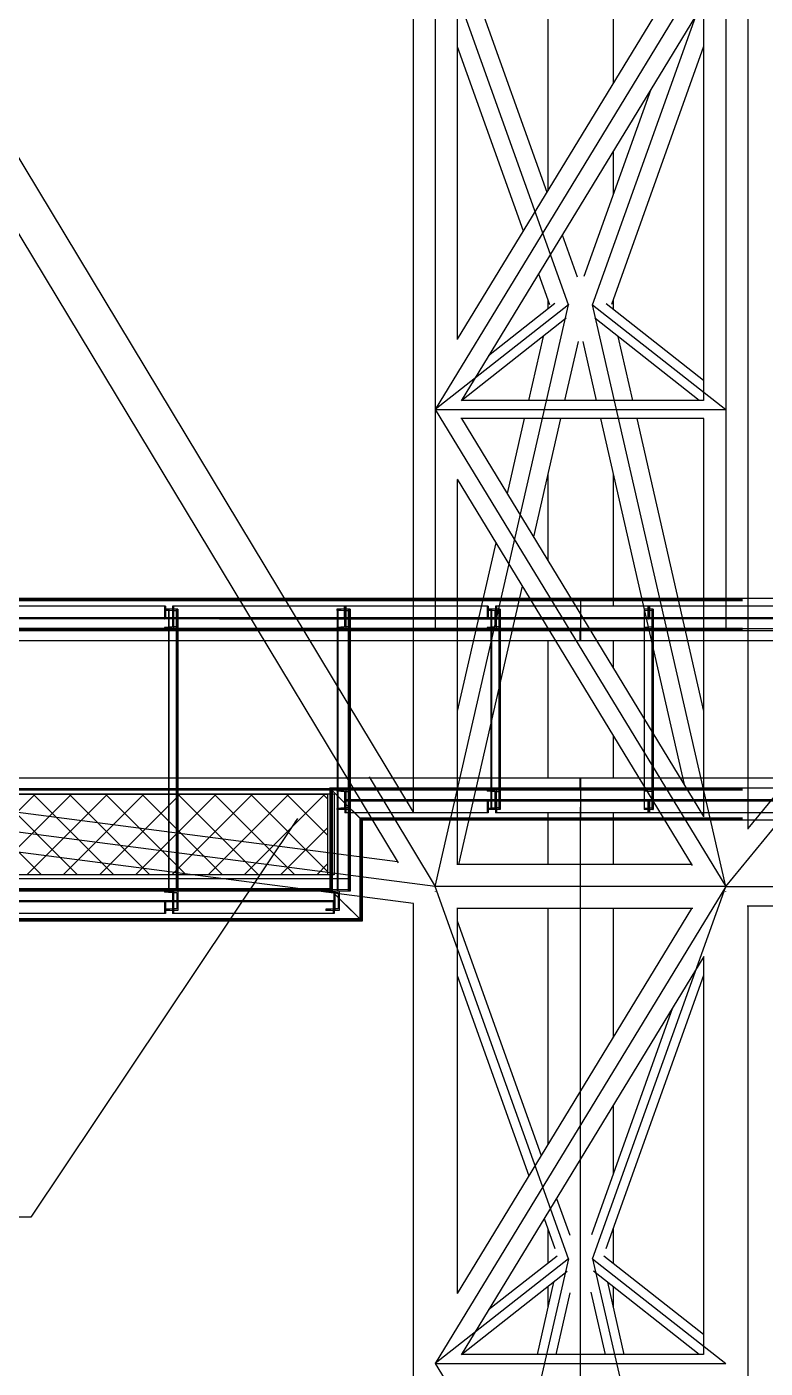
# Model space of a CAD drawing. Header units: millimetres. Extents: x 150209.93 to 150215.05, y 136675.65 to 136679.93.
# Drawn here: x 150211.5667 to 150211.6582, y 136676.3951 to 136676.5613 of the extents above; entities that cross this region are included whole.
import ezdxf

# ---------------------------------------------------------------- set-up
doc = ezdxf.new("R2010")
doc.units = ezdxf.units.MM
doc.header["$LTSCALE"] = 0.25
for name, pattern in [('CENTER', [50.8, 31.75, -6.35, 6.35, -6.35]), ('XKITLINE00', [0]), ('XKITLINE02', [4, 2, -2]), ('XKITLINE03', [6, 3, -1, 1, -1])]:
    doc.linetypes.add(name, pattern=pattern)
doc.styles.add('ROMANS', font='romans.shx')
doc.dimstyles.new('MD300', dxfattribs={"dimtxt": 2.5, "dimasz": 2.5, "dimexe": 1, "dimexo": 1, "dimgap": 0.5, "dimtad": 1, "dimdec": 1, "dimlfac": 50, "dimrnd": 0.5, "dimdsep": 46, "dimtxsty": 'ROMANS', "dimcen": 1, "dimclrd": 146, "dimclre": 146, "dimclrt": 30, "dimadec": 1, "dimazin": 2, "dimtfac": 1, "dimtdec": 1, "dimtmove": 0, "dimatfit": 1, "dimfxl": 1, "dimtolj": 1, "dimtzin": 0, "dimlwd": -1, "dimlwe": -1, "dimarcsym": 0})

# ---------------------------------------------------------------- blocks, each defined once
blk = doc.blocks.new('çatıı')
h = blk.add_hatch()
h.set_pattern_fill('ANSI37', color=1, scale=5, style=0)
h.set_pattern_definition([(225, (84235.982, 30534.404), (11.22532, -11.22532), []), (315, (84235.982, 30534.404), (11.22532, 11.22532), [])])
h.paths.add_polyline_path([(13378.28, 4127.77), (13378.28, 4177.77), (12482.48, 4177.77), (12482.48, 4127.77)])
at = {"color": 8, "linetype": 'CENTER'}
for p, q in [((12370, 5900.27), (13445, 4120.57)), ((13625, 4120.57), (15085, 5900.27)), ((13535, 3669.69), (13535, 4838.52)), ((13445, 4780.43), (13445, 3598.62)), ((13625, 4780.43), (13625, 3598.62)), ((13527.5, 4480.9), (13445, 4711.47)), ((13625, 4711.47), (13445, 4416.02)), ((13542.5, 4480.9), (13625, 4711.47)), ((13445, 4120.57), (13527.5, 4480.9)), ((13527.5, 4480.9), (13445, 4416.02)), ((13625, 4120.57), (13542.5, 4480.9)), ((13542.5, 4480.9), (13625, 4416.02)), ((13445, 4416.02), (13625, 4120.57)), ((13445, 4416.02), (13625, 4416.02)), ((13445, 4120.57), (12370, 4260.27)), ((13527.5, 3890), (13445, 4120.57)), ((13625, 4120.57), (13445, 3825.11)), ((13625, 4120.57), (13445, 4120.57)), ((13542.5, 3890), (13625, 4120.57)), ((13625, 4120.57), (15085, 4120.57)), ((13527.5, 3890), (13445, 3530.11)), ((13527.5, 3890), (13445, 3825.11)), ((13542.5, 3890), (13625, 3530.11)), ((13542.5, 3890), (13625, 3825.11)), ((13445, 3825.11), (13625, 3530.11)), ((13445, 3825.11), (13625, 3825.11))]:
    blk.add_line(p, q, dxfattribs=at)
at = {"color": 8, "linetype": 'XKITLINE00'}
for p, q in [((12899.75, 5046.81), (13431.35, 4166.72)), ((12884.14, 5025.52), (13421.92, 4135.2)), ((14339.24, 5010.42), (13638.65, 4156.41)), ((13431.35, 4780.43), (13431.35, 4166.36)), ((13638.65, 4780.43), (13638.65, 4156.13)), ((13458.65, 4705.77), (13458.65, 4459.32)), ((13608.71, 4705.77), (13458.65, 4459.46)), ((13458.66, 4705.77), (13514.18, 4550.61)), ((13514.7, 4705.77), (13514.7, 4551.46)), ((13555.3, 4705.77), (13555.3, 4618.1)), ((13611.4, 4668.12), (13461.1, 4421.42)), ((13611.35, 4668.03), (13611.35, 4421.58)), ((13458.65, 4640.82), (13499.53, 4526.56)), ((13611.35, 4640.82), (13554.17, 4481.03)), ((13578.58, 4614.25), (13537.1, 4498.33)), ((13555.3, 4576.03), (13555.3, 4549.18)), ((13523.66, 4524.11), (13532.91, 4498.26)), ((13509.01, 4500.06), (13515.8, 4481.1)), ((13519.11, 4481.56), (13478.08, 4449.29)), ((13514.7, 4484.17), (13514.7, 4478.09)), ((13611.35, 4434.01), (13550.91, 4481.54)), ((13555.3, 4484.17), (13555.3, 4478.09)), ((13526.1, 4472.55), (13461.41, 4421.67)), ((13608.59, 4421.67), (13543.82, 4472.61)), ((13511.77, 4461.28), (13502.7, 4421.67)), ((13558.22, 4461.28), (13567.29, 4421.67)), ((13533.52, 4458.16), (13525.17, 4421.67)), ((13536.47, 4458.16), (13544.82, 4421.67)), ((13611.35, 4421.67), (13461.25, 4421.67)), ((13611.53, 4410.36), (13460.76, 4410.36)), ((13461.26, 4410.36), (13611.35, 4164.02)), ((13500.11, 4410.36), (13489.5, 4364.01)), ((13522.58, 4410.36), (13505.83, 4337.21)), ((13547.41, 4410.36), (13599.28, 4183.82)), ((13569.88, 4410.36), (13611.35, 4229.25)), ((13611.35, 4410.36), (13611.35, 4163.74)), ((13458.5, 4372.81), (13604.2, 4133.65)), ((13458.65, 4372.57), (13458.65, 4133.95)), ((13514.7, 4375.93), (13514.7, 4322.66)), ((13555.3, 4375.93), (13555.3, 4294.27)), ((13482.5, 4333.42), (13458.65, 4229.25)), ((13498.83, 4306.62), (13459.35, 4134.22)), ((13514.7, 4280.55), (13514.7, 4280.27)), ((13555.3, 4280.55), (13555.3, 4280.27)), ((13514.7, 4272.77), (13514.7, 4187.77)), ((13555.3, 4272.77), (13555.3, 4256.02)), ((13421.5, 4135.9), (12446.2, 4262.66)), ((13431.51, 4110.03), (12446.08, 4238.1)), ((13555.3, 4213.93), (13555.3, 4187.77)), ((13514.7, 4180.27), (13514.7, 4180)), ((13555.3, 4180.27), (13555.3, 4180)), ((13514.7, 4166.29), (13514.7, 4134.22)), ((13555.3, 4166.29), (13555.3, 4134.22)), ((13603.86, 4134.22), (13458.65, 4134.22)), ((13444.85, 4117.61), (13444.85, 4117.53)), ((13444.85, 4117.53), (13444.85, 4117.49)), ((13624.85, 4117.61), (13624.85, 4117.53)), ((13624.85, 4117.53), (13624.85, 4117.49)), ((13431.35, 4110.06), (13431.35, 3598.62)), ((13604.58, 4106.92), (13458.34, 4106.92)), ((13458.65, 4106.92), (13458.65, 3868.43)), ((13603.87, 4106.92), (13458.65, 3868.55)), ((13514.7, 4106.92), (13514.7, 3960.55)), ((13555.3, 4106.92), (13555.3, 4027.19)), ((15071.65, 4108.38), (13638.3, 4108.38)), ((13638.65, 4108.38), (13638.65, 3598.62)), ((13458.65, 4099.33), (13510.67, 3953.94)), ((13611.39, 4077.2), (13461.11, 3830.53)), ((13611.35, 4077.13), (13611.35, 3830.65)), ((13458.65, 4065.5), (13503.04, 3941.42)), ((13611.35, 4065.5), (13550.74, 3896.12)), ((13592.09, 4045.52), (13541.75, 3904.83)), ((13555.3, 3985.13), (13555.3, 3942.69)), ((13520.15, 3927.44), (13528.3, 3904.68)), ((13512.52, 3914.92), (13519.18, 3896.33)), ((13514.7, 3908.85), (13514.7, 3887.18)), ((13555.3, 3908.85), (13555.3, 3887.18)), ((13520.47, 3891.72), (13478.08, 3858.38)), ((13611.35, 3843.1), (13549.54, 3891.7)), ((13526.81, 3882.21), (13461.41, 3830.77)), ((13608.59, 3830.77), (13543.1, 3882.26)), ((13518.33, 3875.54), (13508.07, 3830.77)), ((13514.7, 3872.68), (13514.7, 3859.66)), ((13551.66, 3875.54), (13561.92, 3830.77)), ((13555.3, 3872.68), (13555.3, 3859.66)), ((13528.5, 3868.89), (13519.76, 3830.77)), ((13541.4, 3869.26), (13550.23, 3830.77)), ((13611.35, 3830.77), (13461.25, 3830.77))]:
    blk.add_line(p, q, dxfattribs=at)
at = {"color": 116, "linetype": 'XKITLINE02', "true_color": 0x136734}
for p, q in [((13534.93, 4297.58), (12317.36, 4297.58)), ((13535.07, 4298.11), (12317.43, 4298.11)), ((13351.47, 4298.96), (13323.01, 4298.96)), ((13458.65, 4298.96), (13431.35, 4298.96)), ((13497.07, 4298.96), (13474.61, 4298.96)), ((13529.13, 4298.96), (13503.49, 4298.96)), ((13535.07, 4298.96), (13535, 4298.96)), ((13535.07, 4298.96), (13535, 4298.96)), ((17635, 4298.11), (13535, 4298.11)), ((13535.07, 4298.11), (13535, 4297.81)), ((17635, 4297.58), (13535, 4297.58)), ((13535.07, 4298.96), (13535.07, 4298.11)), ((13595.38, 4298.96), (13572.92, 4298.96)), ((13638.65, 4298.96), (13611.35, 4298.96)), ((13277.82, 4294.26), (13182.33, 4294.26)), ((13282.67, 4287.06), (13182.92, 4287.06)), ((13388.48, 4287.06), (13277.18, 4287.06)), ((13277.18, 4287.06), (13277.18, 4286.26)), ((13277.82, 4294.26), (13277.22, 4294.26)), ((13277.22, 4294.26), (13277.22, 4286.26)), ((13285.05, 4292.28), (13277.25, 4292.28)), ((13277.25, 4292.28), (13277.25, 4291.6)), ((13279.55, 4291.6), (13277.25, 4291.6)), ((13282.05, 4291.21), (13277.25, 4291.6)), ((13277.82, 4294.26), (13277.82, 4287.06)), ((13283.15, 4287.06), (13277.82, 4287.06)), ((13279.55, 4292.28), (13279.55, 4291.6)), ((13279.55, 4292.28), (13279.55, 4272.77)), ((13285.33, 4292.28), (13279.55, 4292.28)), ((13284.35, 4291.21), (13279.55, 4291.6)), ((13279.57, 4292.28), (13279.57, 4117.78)), ((13279.81, 4292.28), (13279.81, 4117.78)), ((13279.83, 4292.28), (13279.83, 4117.78)), ((13284.35, 4291.21), (13282.05, 4291.21)), ((13282.05, 4291.21), (13282.05, 4281.34)), ((13389.03, 4294.26), (13282.12, 4294.26)), ((13282.12, 4294.26), (13282.12, 4287.06)), ((13282.67, 4294.26), (13282.67, 4286.26)), ((13282.75, 4292.28), (13282.75, 4280.28)), ((13283.15, 4287.06), (13283.15, 4286.26)), ((13284.35, 4291.21), (13284.35, 4281.34)), ((13284.38, 4292.28), (13284.38, 4117.78)), ((13284.6, 4292.28), (13284.6, 4117.78)), ((13285.05, 4292.28), (13285.05, 4280.28)), ((13285.05, 4292.28), (13285.05, 4272.77)), ((13285.33, 4292.28), (13285.33, 4272.77)), ((13383.54, 4287.06), (13383.54, 4286.26)), ((13388.48, 4287.06), (13383.54, 4287.06)), ((13391.78, 4292.27), (13383.98, 4292.27)), ((13383.98, 4292.27), (13383.98, 4291.59)), ((13386.28, 4291.59), (13383.98, 4291.59)), ((13388.78, 4291.21), (13383.98, 4291.59)), ((13384.28, 4292.28), (13384.28, 4272.77)), ((13392.2, 4292.28), (13384.28, 4292.28)), ((13384.3, 4292.28), (13384.3, 4117.77)), ((13384.68, 4292.28), (13384.68, 4117.77)), ((13384.7, 4292.28), (13384.7, 4117.77)), ((13386.28, 4292.27), (13386.28, 4291.59)), ((13391.08, 4291.21), (13386.28, 4291.59)), ((13388.48, 4294.26), (13388.48, 4287.06)), ((13389.03, 4294.26), (13388.48, 4294.26)), ((13391.08, 4291.21), (13388.78, 4291.21)), ((13388.78, 4291.21), (13388.78, 4281.34)), ((13389.03, 4294.26), (13389.03, 4286.26)), ((13473.8, 4294.26), (13389.03, 4294.26)), ((13389.03, 4294.26), (13389.03, 4286.26)), ((13389.48, 4292.27), (13389.48, 4280.27)), ((13389.64, 4294.26), (13389.64, 4287.06)), ((13483.3, 4287.06), (13389.64, 4287.06)), ((13390.96, 4292.28), (13390.96, 4117.77)), ((13391.08, 4291.21), (13391.08, 4281.34)), ((13391.32, 4292.28), (13391.32, 4117.77)), ((13391.78, 4292.28), (13391.78, 4272.77)), ((13391.78, 4292.27), (13391.78, 4280.27)), ((13392.2, 4292.28), (13392.2, 4272.77)), ((13395.14, 4287.06), (13395.14, 4286.26)), ((13477.79, 4294.26), (13458.3, 4294.26)), ((13483.3, 4287.06), (13472.15, 4287.06)), ((13576.66, 4287.07), (13477.02, 4287.07)), ((13477.02, 4287.07), (13477.02, 4286.27)), ((13477.18, 4294.26), (13477.18, 4286.26)), ((13485.01, 4292.28), (13477.21, 4292.28)), ((13479.39, 4292.28), (13477.21, 4292.28)), ((13477.21, 4292.28), (13477.21, 4291.6)), ((13479.51, 4291.6), (13477.21, 4291.6)), ((13482.01, 4291.21), (13477.21, 4291.6)), ((13477.79, 4294.26), (13477.79, 4287.06)), ((13479.51, 4292.28), (13479.51, 4291.6)), ((13479.51, 4292.28), (13479.51, 4222.24)), ((13485.28, 4292.28), (13479.51, 4292.28)), ((13484.31, 4291.21), (13479.51, 4291.6)), ((13479.52, 4292.28), (13479.52, 4168.28)), ((13479.77, 4292.28), (13479.77, 4168.28)), ((13479.78, 4292.28), (13479.78, 4168.28)), ((13484.31, 4291.21), (13482.01, 4291.21)), ((13482.01, 4291.21), (13482.01, 4281.34)), ((13482.29, 4294.27), (13482.29, 4287.07)), ((13482.88, 4294.27), (13482.29, 4294.27)), ((13534.93, 4294.27), (13482.29, 4294.27)), ((13482.71, 4292.28), (13482.71, 4280.28)), ((13482.88, 4294.27), (13482.88, 4286.27)), ((13483.3, 4287.06), (13483.3, 4286.26)), ((13484.31, 4291.21), (13484.31, 4281.34)), ((13484.33, 4292.28), (13484.33, 4168.28)), ((13484.56, 4292.28), (13484.56, 4168.28)), ((13485.01, 4292.28), (13485.01, 4280.28)), ((13485.01, 4292.28), (13485.01, 4246.26)), ((13485.28, 4292.28), (13485.28, 4247.46)), ((13534.92, 4289.47), (13534.92, 4278.96)), ((13534.93, 4289.44), (13534.93, 4280.34)), ((13577.24, 4294.27), (13535, 4294.27)), ((13535, 4289.34), (13535, 4278.96)), ((13571.38, 4287.07), (13571.38, 4286.27)), ((13576.66, 4287.07), (13571.38, 4287.07)), ((13574.49, 4292.28), (13574.49, 4291.6)), ((13579.99, 4292.28), (13574.49, 4292.28)), ((13574.49, 4292.28), (13574.49, 4168.28)), ((13574.49, 4292.28), (13574.49, 4272.77)), ((13579.99, 4292.28), (13574.49, 4292.28)), ((13579.29, 4291.21), (13574.49, 4291.6)), ((13576.66, 4294.27), (13576.66, 4287.07)), ((13577.24, 4294.27), (13576.66, 4294.27)), ((13577.24, 4294.27), (13577.24, 4286.27)), ((13639.94, 4294.26), (13577.24, 4294.26)), ((13577.24, 4294.26), (13577.24, 4286.26)), ((13577.82, 4294.26), (13577.82, 4287.06)), ((13640.85, 4287.06), (13577.82, 4287.06)), ((13579.29, 4292.28), (13579.29, 4168.28)), ((13579.29, 4291.21), (13579.29, 4281.34)), ((13579.99, 4292.28), (13579.99, 4280.28)), ((13579.99, 4292.28), (13579.99, 4168.28)), ((13579.99, 4292.28), (13579.99, 4268.05)), ((13583.05, 4287.06), (13583.05, 4286.26)), ((13675.1, 4294.26), (13638.3, 4294.26)), ((13680.33, 4287.06), (13639.81, 4287.06)), ((13534.93, 4280.34), (12317.36, 4280.34)), ((13535.07, 4279.81), (12317.43, 4279.81)), ((13534.99, 4280.27), (12317.67, 4280.27)), ((13534.96, 4279.42), (12317.7, 4279.42)), ((13282.67, 4286.26), (13182.33, 4286.26)), ((13389.03, 4286.26), (13277.18, 4286.26)), ((13283.15, 4286.26), (13277.22, 4286.26)), ((13282.05, 4281.34), (13277.25, 4280.96)), ((13279.55, 4280.96), (13277.25, 4280.96)), ((13277.25, 4280.96), (13277.25, 4280.28)), ((13285.05, 4280.28), (13277.25, 4280.28)), ((13284.35, 4281.34), (13279.55, 4280.96)), ((13279.55, 4280.96), (13279.55, 4280.28)), ((13284.35, 4281.34), (13282.05, 4281.34)), ((13363.55, 4278.96), (13335.09, 4278.96)), ((13389.03, 4286.26), (13383.54, 4286.26)), ((13388.78, 4281.34), (13383.98, 4280.95)), ((13386.28, 4280.95), (13383.98, 4280.95)), ((13383.98, 4280.95), (13383.98, 4280.27)), ((13391.78, 4280.27), (13383.98, 4280.27)), ((13391.08, 4281.34), (13386.28, 4280.95)), ((13386.28, 4280.95), (13386.28, 4280.27)), ((13391.08, 4281.34), (13388.78, 4281.34)), ((13471.97, 4286.26), (13389.03, 4286.26)), ((13458.65, 4278.96), (13431.35, 4278.96)), ((13492.49, 4278.96), (13470.03, 4278.96)), ((13483.3, 4286.26), (13471.97, 4286.26)), ((13575.82, 4286.27), (13477.02, 4286.27)), ((13482.01, 4281.34), (13477.21, 4280.96)), ((13479.51, 4280.96), (13477.21, 4280.96)), ((13477.21, 4280.96), (13477.21, 4280.28)), ((13485.01, 4280.28), (13477.21, 4280.28)), ((13484.31, 4281.34), (13479.51, 4280.96)), ((13479.51, 4280.96), (13479.51, 4280.28)), ((13484.31, 4281.34), (13482.01, 4281.34)), ((13535.07, 4278.96), (13515.67, 4278.96)), ((13534.57, 4280.27), (13534.57, 4272.77)), ((13534.6, 4279.42), (13534.59, 4272.77)), ((13534.93, 4280.34), (13535.07, 4279.81)), ((13534.96, 4279.42), (13534.98, 4272.77)), ((13534.99, 4280.27), (13534.99, 4272.77)), ((17635, 4280.34), (13535, 4280.34)), ((13535, 4280.27), (13535, 4272.77)), ((17635, 4280.27), (13535, 4280.27)), ((17635, 4279.81), (13535, 4279.81)), ((17635, 4279.42), (13535, 4279.42)), ((17635, 4278.96), (13535, 4278.96)), ((13535.07, 4279.81), (13535.07, 4278.96)), ((13577.24, 4286.27), (13571.38, 4286.27)), ((13579.29, 4281.34), (13574.49, 4280.96)), ((13574.49, 4280.96), (13574.49, 4280.28)), ((13579.99, 4280.28), (13574.49, 4280.28)), ((13680.33, 4286.26), (13577.24, 4286.26)), ((13638.3, 4286.26), (13577.24, 4286.26)), ((13599.96, 4278.96), (13577.5, 4278.96)), ((13638.65, 4278.96), (13611.35, 4278.96)), ((13367.29, 4272.77), (13338.83, 4272.77)), ((13458.65, 4272.77), (13431.35, 4272.77)), ((13491.08, 4272.77), (13468.61, 4272.77)), ((13534.99, 4272.77), (13519.44, 4272.77)), ((13545.09, 4272.77), (13535, 4272.77)), ((13601.38, 4272.77), (13578.91, 4272.77)), ((13638.65, 4272.77), (13611.35, 4272.77)), ((13384.28, 4244.65), (13384.28, 4197.53)), ((13391.78, 4232.23), (13391.78, 4117.77)), ((13392.2, 4231.54), (13392.2, 4117.77)), ((13279.55, 4187.77), (13279.55, 4180.27)), ((13285.05, 4187.77), (13285.05, 4180.27)), ((13285.33, 4187.77), (13285.33, 4180.27)), ((13384.28, 4187.77), (13384.28, 4117.77)), ((13418.63, 4187.77), (13390.17, 4187.77)), ((13471.62, 4187.77), (13431.35, 4187.77)), ((13479.51, 4187.77), (13479.51, 4168.28)), ((13485.01, 4187.77), (13485.01, 4168.28)), ((13485.28, 4187.77), (13485.28, 4168.28)), ((13534.59, 4187.77), (13534.57, 4187.77)), ((13534.59, 4187.77), (13534.57, 4187.77)), ((13534.59, 4187.77), (13534.57, 4187.77)), ((13535, 4187.77), (13534.98, 4187.77)), ((13535, 4187.77), (13534.98, 4187.77)), ((13535, 4187.77), (13535, 4180.27)), ((13596.87, 4187.77), (13571.23, 4187.77)), ((13638.65, 4187.77), (13598.37, 4187.77)), ((13534.97, 4181.12), (12488.55, 4181.12)), ((13379.62, 4181.58), (13379.62, 4181.43)), ((13380.47, 4180.74), (13379.62, 4181.58)), ((13379.62, 4181.43), (13386.89, 4174.22)), ((13535, 4180.27), (13379.62, 4180.27)), ((13380.48, 4180.73), (13379.63, 4181.58)), ((13380.47, 4180.74), (13380.47, 4118.24)), ((13380.47, 4180.74), (13381.01, 4180.07)), ((13380.48, 4180.73), (13380.88, 4180.2)), ((13535.07, 4180.73), (13380.48, 4180.73)), ((13398.25, 4162.96), (13380.88, 4180.2)), ((13534.93, 4180.2), (13380.88, 4180.2)), ((13381.01, 4180.07), (13381.01, 4117.57)), ((13398.24, 4162.97), (13381.01, 4180.07)), ((13391.78, 4180.27), (13383.98, 4180.27)), ((13383.98, 4180.27), (13383.98, 4179.59)), ((13386.28, 4179.59), (13383.98, 4179.59)), ((13388.78, 4179.21), (13383.98, 4179.59)), ((13386.28, 4180.27), (13386.28, 4179.59)), ((13391.08, 4179.21), (13386.28, 4179.59)), ((13391.08, 4179.21), (13388.78, 4179.21)), ((13388.78, 4179.21), (13388.78, 4169.34)), ((13389.48, 4180.27), (13389.48, 4168.27)), ((13391.08, 4179.21), (13391.08, 4169.34)), ((13391.78, 4180.27), (13391.78, 4168.27)), ((13422.37, 4181.58), (13393.91, 4181.58)), ((13470.2, 4181.58), (13431.35, 4181.58)), ((13485.01, 4180.28), (13477.21, 4180.28)), ((13477.21, 4180.28), (13477.21, 4179.6)), ((13479.51, 4179.6), (13477.21, 4179.6)), ((13482.01, 4179.21), (13477.21, 4179.6)), ((13479.51, 4180.28), (13479.51, 4179.6)), ((13484.31, 4179.21), (13479.51, 4179.6)), ((13484.31, 4179.21), (13482.01, 4179.21)), ((13482.01, 4179.21), (13482.01, 4169.34)), ((13482.71, 4180.28), (13482.71, 4168.28)), ((13484.31, 4179.21), (13484.31, 4169.34)), ((13485.01, 4180.28), (13485.01, 4168.28)), ((13534.57, 4181.58), (13534.57, 4180.27)), ((13534.6, 4181.58), (13534.6, 4181.12)), ((13534.97, 4181.58), (13534.97, 4181.12)), ((13535, 4181.58), (13535, 4180.27)), ((13535.07, 4181.58), (13535, 4181.58)), ((13535.07, 4181.58), (13535, 4181.58)), ((17635, 4181.12), (13535, 4181.12)), ((17635, 4180.73), (13535, 4180.73)), ((13535.07, 4180.73), (13535, 4180.43)), ((17635, 4180.27), (13535, 4180.27)), ((17635, 4180.2), (13535, 4180.2)), ((13535.07, 4181.58), (13535.07, 4180.73)), ((13574.49, 4180.28), (13574.49, 4179.6)), ((13579.99, 4180.28), (13574.49, 4180.28)), ((13579.29, 4179.21), (13574.49, 4179.6)), ((13638.65, 4181.58), (13575, 4181.58)), ((13579.29, 4179.21), (13579.29, 4169.34)), ((13579.99, 4180.28), (13579.99, 4168.28)), ((13279.55, 4177.77), (13279.55, 4127.77)), ((13285.05, 4177.77), (13285.05, 4127.77)), ((13285.33, 4177.77), (13285.33, 4127.77)), ((13379.62, 4177.77), (13379.62, 4118.92)), ((13382.28, 4177.77), (13380.09, 4177.77)), ((13382.28, 4177.77), (13382.28, 4127.77)), ((13386.89, 4174.22), (13399.62, 4161.58)), ((13477.18, 4174.29), (13389.03, 4174.28)), ((13395.14, 4174.28), (13389.03, 4174.28)), ((13389.03, 4174.28), (13389.03, 4166.28)), ((13477.79, 4173.49), (13389.64, 4173.48)), ((13395.14, 4173.48), (13389.64, 4173.48)), ((13389.64, 4173.48), (13389.64, 4166.28)), ((13483.3, 4174.3), (13395.14, 4174.28)), ((13395.14, 4174.28), (13395.14, 4173.48)), ((13483.3, 4173.5), (13395.14, 4173.48)), ((13482.88, 4174.29), (13477.02, 4174.29)), ((13477.02, 4174.29), (13477.02, 4173.49)), ((13577.24, 4174.29), (13477.02, 4174.29)), ((13482.29, 4173.49), (13477.02, 4173.49)), ((13576.66, 4173.49), (13477.02, 4173.49)), ((13482.88, 4174.3), (13477.18, 4174.29)), ((13477.18, 4174.29), (13477.18, 4166.29)), ((13482.76, 4173.5), (13477.79, 4173.49)), ((13477.79, 4173.49), (13477.79, 4166.29)), ((13482.29, 4173.49), (13482.29, 4166.29)), ((13482.88, 4174.29), (13482.88, 4166.29)), ((13483.3, 4174.3), (13483.3, 4173.5)), ((13577.24, 4174.29), (13535, 4174.29)), ((13571.38, 4174.29), (13571.38, 4173.49)), ((13576.66, 4173.49), (13576.66, 4166.29)), ((13577.24, 4174.29), (13577.24, 4166.29)), ((13583.05, 4174.29), (13577.24, 4174.29)), ((13577.24, 4174.29), (13577.24, 4166.29)), ((13680.33, 4174.29), (13577.24, 4174.29)), ((13583.05, 4173.49), (13577.82, 4173.49)), ((13577.82, 4173.49), (13577.82, 4166.29)), ((13680.33, 4173.49), (13577.82, 4173.49)), ((13583.05, 4174.29), (13583.05, 4173.49)), ((13388.78, 4169.34), (13383.98, 4168.95)), ((13386.28, 4168.95), (13383.98, 4168.95)), ((13383.98, 4168.95), (13383.98, 4168.27)), ((13391.78, 4168.27), (13383.98, 4168.27)), ((13391.08, 4169.34), (13386.28, 4168.95)), ((13386.28, 4168.95), (13386.28, 4168.27)), ((13391.08, 4169.34), (13388.78, 4169.34)), ((13477.79, 4166.29), (13389.03, 4166.28)), ((13389.64, 4166.28), (13389.03, 4166.28)), ((13398.24, 4162.97), (13398.24, 4100.47)), ((13398.77, 4162.58), (13398.24, 4162.97)), ((13398.92, 4162.43), (13398.25, 4162.96)), ((13534.93, 4162.96), (13398.25, 4162.96)), ((13398.77, 4162.58), (13398.77, 4100.08)), ((13399.62, 4161.74), (13398.77, 4162.58)), ((13399.78, 4161.58), (13398.92, 4162.43)), ((13535.07, 4162.43), (13398.92, 4162.43)), ((13482.01, 4169.34), (13477.21, 4168.96)), ((13479.51, 4168.96), (13477.21, 4168.96)), ((13477.21, 4168.96), (13477.21, 4168.28)), ((13485.01, 4168.28), (13477.21, 4168.28)), ((13484.31, 4169.34), (13479.51, 4168.96)), ((13479.51, 4168.96), (13479.51, 4168.28)), ((13485.28, 4168.28), (13479.51, 4168.28)), ((13484.31, 4169.34), (13482.01, 4169.34)), ((13482.88, 4166.29), (13482.29, 4166.29)), ((13534.93, 4166.29), (13482.29, 4166.29)), ((13577.24, 4166.29), (13535, 4166.29)), ((17635, 4162.96), (13535, 4162.96)), ((13535, 4162.73), (13535.07, 4162.43)), ((17635, 4162.43), (13535, 4162.43)), ((13535.07, 4162.43), (13535.07, 4161.58)), ((13579.29, 4169.34), (13574.49, 4168.96)), ((13574.49, 4168.96), (13574.49, 4168.28)), ((13579.99, 4168.28), (13574.49, 4168.28)), ((13579.99, 4168.28), (13574.49, 4168.28)), ((13577.82, 4166.29), (13577.24, 4166.29)), ((13675.1, 4166.29), (13577.24, 4166.29)), ((13399.62, 4161.74), (13399.62, 4161.58)), ((13465.62, 4161.58), (13405.99, 4161.58)), ((13535.07, 4161.58), (13535, 4161.58)), ((13638.65, 4161.58), (13587.19, 4161.58)), ((13674.4, 4161.58), (13642.89, 4161.58)), ((13378.28, 4141.52), (13378.28, 4127.77)), ((13399.62, 4138.75), (13399.62, 4114.18)), ((13382.28, 4127.77), (12480.93, 4127.77)), ((13285.05, 4125.27), (13281.19, 4125.27)), ((13285.33, 4125.27), (13285.33, 4117.78)), ((13302.1, 4127.77), (13295, 4127.77)), ((13392.2, 4125.27), (13314.24, 4125.27)), ((13391.79, 4125.27), (13391.78, 4125.27)), ((13391.78, 4125.27), (13391.78, 4117.77)), ((13391.79, 4125.27), (13391.81, 4118.62)), ((13392.18, 4125.27), (13392.17, 4118.62)), ((13392.2, 4125.27), (13392.18, 4125.27)), ((13392.2, 4125.27), (13392.2, 4117.77)), ((13391.78, 4117.77), (12472.98, 4117.78)), ((13392.17, 4118.62), (12473.01, 4118.63)), ((13391.78, 4118.62), (12473.37, 4118.63)), ((13380.88, 4117.7), (12479.55, 4117.7)), ((13380.48, 4118.23), (12480.22, 4118.23)), ((13285.47, 4117.78), (13277.26, 4117.78)), ((13277.26, 4117.78), (13277.26, 4117.1)), ((13279.97, 4117.1), (13277.26, 4117.1)), ((13282.06, 4116.71), (13277.26, 4117.1)), ((13279.55, 4119.08), (13279.55, 4117.78)), ((13285.33, 4117.78), (13279.55, 4117.78)), ((13279.97, 4117.78), (13279.97, 4117.1)), ((13284.77, 4116.71), (13279.97, 4117.1)), ((13284.77, 4116.71), (13282.06, 4116.71)), ((13282.06, 4116.71), (13282.06, 4106.84)), ((13282.76, 4117.78), (13282.76, 4105.78)), ((13284.77, 4116.71), (13284.77, 4106.84)), ((13285.05, 4119.08), (13285.05, 4117.78)), ((13285.47, 4117.78), (13285.47, 4105.78)), ((13379.63, 4119.08), (13361.9, 4119.08)), ((13385.45, 4117.78), (13377.23, 4117.78)), ((13377.23, 4117.78), (13377.23, 4117.1)), ((13379.95, 4117.1), (13377.23, 4117.1)), ((13382.03, 4116.71), (13377.23, 4117.1)), ((13379.47, 4119.08), (13386.89, 4111.72)), ((13380.47, 4118.24), (13379.62, 4119.08)), ((13379.62, 4118.92), (13382.11, 4116.45)), ((13380.48, 4118.23), (13379.63, 4119.08)), ((13379.95, 4117.78), (13379.95, 4117.1)), ((13384.75, 4116.71), (13379.95, 4117.1)), ((13380.47, 4118.24), (13381.01, 4117.57)), ((13380.48, 4118.23), (13380.88, 4117.7)), ((13380.88, 4117.7), (13398.24, 4100.46)), ((13381.01, 4117.57), (13398.24, 4100.47)), ((13384.75, 4116.71), (13382.03, 4116.71)), ((13382.03, 4116.71), (13382.03, 4106.84)), ((13382.73, 4117.78), (13382.73, 4105.78)), ((13392.2, 4117.77), (13384.28, 4117.77)), ((13392.2, 4117.77), (13384.28, 4117.77)), ((13384.75, 4116.71), (13384.75, 4106.84)), ((13385.45, 4117.78), (13385.45, 4105.78)), ((13283.15, 4110.99), (13182.92, 4110.99)), ((13283.15, 4111.79), (13184.98, 4111.79)), ((13382.28, 4111.79), (13276.99, 4111.79)), ((13276.99, 4111.79), (13276.99, 4110.99)), ((13381.71, 4110.99), (13276.99, 4110.99)), ((13277.22, 4111.79), (13277.22, 4103.79)), ((13282.06, 4106.84), (13277.26, 4106.46)), ((13279.97, 4106.46), (13277.26, 4106.46)), ((13277.26, 4106.46), (13277.26, 4105.78)), ((13285.47, 4105.78), (13277.26, 4105.78)), ((13277.82, 4110.99), (13277.82, 4103.79)), ((13284.77, 4106.84), (13279.97, 4106.46)), ((13279.97, 4106.46), (13279.97, 4105.78)), ((13284.77, 4106.84), (13282.06, 4106.84)), ((13282.1, 4110.99), (13282.1, 4103.79)), ((13282.67, 4111.79), (13282.67, 4103.79)), ((13382.28, 4111.79), (13282.67, 4111.79)), ((13283.15, 4111.79), (13283.15, 4110.99)), ((13376.6, 4111.79), (13376.6, 4110.99)), ((13382.03, 4106.84), (13377.23, 4106.46)), ((13379.95, 4106.46), (13377.23, 4106.46)), ((13377.23, 4106.46), (13377.23, 4105.78)), ((13385.45, 4105.78), (13377.23, 4105.78)), ((13384.75, 4106.84), (13379.95, 4106.46)), ((13379.95, 4106.46), (13379.95, 4105.78)), ((13381.71, 4110.99), (13381.71, 4103.79)), ((13384.75, 4106.84), (13382.03, 4106.84)), ((13382.28, 4111.79), (13382.28, 4103.79)), ((13386.89, 4111.72), (13399.62, 4099.08)), ((13398.92, 4099.93), (12461.79, 4099.93)), ((13398.24, 4100.46), (12462.18, 4100.46)), ((13277.82, 4103.79), (13182.33, 4103.79)), ((13282.67, 4103.79), (13282.1, 4103.79)), ((13382.28, 4103.79), (13282.1, 4103.79)), ((13398.77, 4100.08), (13398.24, 4100.47)), ((13398.92, 4099.93), (13398.24, 4100.46)), ((13399.62, 4099.24), (13398.77, 4100.08)), ((13398.92, 4099.93), (13399.62, 4099.23)), ((13399.78, 4099.08), (13399.62, 4099.08))]:
    blk.add_line(p, q, dxfattribs=at)
at = {"color": 7, "linetype": 'XKITLINE00'}
for p, q in [((13323.01, 4298.96), (12446.2, 4298.96)), ((13431.35, 4298.96), (13351.47, 4298.96)), ((13474.61, 4298.96), (13458.65, 4298.96)), ((13503.49, 4298.96), (13497.07, 4298.96)), ((13534.92, 4298.96), (13529.13, 4298.96)), ((13535, 4298.96), (13534.92, 4298.96)), ((13534.92, 4298.96), (13534.92, 4289.47)), ((13535, 4297.81), (13534.93, 4297.58)), ((13534.93, 4297.58), (13534.93, 4289.44)), ((13572.92, 4298.96), (13535, 4298.96)), ((13535, 4298.96), (13535, 4289.34)), ((13611.35, 4298.96), (13595.38, 4298.96)), ((13755.59, 4298.96), (13638.65, 4298.96)), ((13535, 4294.27), (13534.93, 4294.27)), ((13335.09, 4278.96), (12446.2, 4278.96)), ((13431.35, 4278.96), (13363.55, 4278.96)), ((13470.03, 4278.96), (13458.65, 4278.96)), ((13515.67, 4278.96), (13492.49, 4278.96)), ((13577.5, 4278.96), (13541.32, 4278.96)), ((13611.35, 4278.96), (13599.96, 4278.96)), ((13739.18, 4278.96), (13638.65, 4278.96)), ((13338.83, 4272.77), (12446.2, 4272.77)), ((13279.55, 4272.77), (13279.55, 4187.77)), ((13285.05, 4272.77), (13285.05, 4187.77)), ((13285.33, 4272.77), (13285.33, 4187.77)), ((13431.35, 4272.77), (13367.29, 4272.77)), ((13384.28, 4272.77), (13384.28, 4244.65)), ((13391.78, 4272.77), (13391.78, 4232.23)), ((13392.2, 4272.77), (13392.2, 4231.54)), ((13468.61, 4272.77), (13458.65, 4272.77)), ((13519.44, 4272.77), (13491.08, 4272.77)), ((13578.91, 4272.77), (13545.09, 4272.77)), ((13574.49, 4272.77), (13574.49, 4224.5)), ((13611.35, 4272.77), (13601.38, 4272.77)), ((13734.11, 4272.77), (13638.65, 4272.77)), ((13579.99, 4268.05), (13579.99, 4215.48)), ((13485.01, 4246.26), (13485.01, 4187.77)), ((13485.28, 4247.46), (13485.28, 4187.77)), ((13479.51, 4222.24), (13479.51, 4187.77)), ((13384.28, 4197.53), (13384.28, 4187.77)), ((13390.17, 4187.77), (13022.37, 4187.77)), ((13431.35, 4187.77), (13418.63, 4187.77)), ((13534.57, 4187.77), (13471.62, 4187.77)), ((13534.57, 4187.77), (13534.57, 4181.58)), ((13534.59, 4187.77), (13534.6, 4181.58)), ((13534.98, 4187.77), (13534.59, 4187.77)), ((13534.98, 4187.77), (13534.97, 4181.58)), ((13571.23, 4187.77), (13535, 4187.77)), ((13535, 4187.77), (13535, 4181.58)), ((13598.37, 4187.77), (13596.87, 4187.77)), ((13664.38, 4187.77), (13638.65, 4187.77)), ((13379.62, 4180.27), (13080.08, 4180.27)), ((13279.55, 4180.27), (13279.55, 4177.77)), ((13285.05, 4180.27), (13285.05, 4177.77)), ((13285.33, 4180.27), (13285.33, 4177.77)), ((13393.91, 4181.58), (13379.47, 4181.58)), ((13379.47, 4181.58), (13379.62, 4181.43)), ((13379.62, 4181.43), (13379.62, 4181.42)), ((13379.62, 4181.42), (13386.89, 4174.22)), ((13379.62, 4181.42), (13379.62, 4177.77)), ((13431.35, 4181.58), (13422.37, 4181.58)), ((13534.92, 4181.58), (13470.2, 4181.58)), ((13535, 4181.58), (13534.92, 4181.58)), ((13534.92, 4181.58), (13534.92, 4161.58)), ((13535, 4180.43), (13534.93, 4180.2)), ((13534.93, 4180.2), (13534.93, 4162.96)), ((13535, 4180.27), (13534.95, 4180.27)), ((13535, 4181.58), (13535, 4161.58)), ((13575, 4181.58), (13535, 4181.58)), ((13659.29, 4181.58), (13638.65, 4181.58)), ((13380.09, 4177.77), (13099.31, 4177.77)), ((13378.28, 4177.77), (13378.28, 4141.52)), ((13386.89, 4174.22), (13399.62, 4161.58)), ((13535, 4174.29), (13534.93, 4174.29)), ((13535, 4166.29), (13534.93, 4166.29)), ((13534.93, 4162.96), (13535, 4162.73)), ((13399.62, 4161.58), (13399.62, 4138.75)), ((13405.99, 4161.58), (13399.62, 4161.58)), ((13535, 4161.58), (13465.62, 4161.58)), ((13587.19, 4161.58), (13535, 4161.58)), ((13642.89, 4161.58), (13638.65, 4161.58)), ((13295, 4127.77), (12478.48, 4127.77)), ((13295, 4127.77), (12478.48, 4127.77)), ((13281.19, 4125.27), (13185.07, 4125.28)), ((13279.55, 4127.77), (13279.55, 4119.08)), ((13285.05, 4127.77), (13285.05, 4119.08)), ((13314.24, 4125.27), (13285.05, 4125.27)), ((13285.33, 4127.77), (13285.33, 4125.27)), ((13361.9, 4119.08), (12480.92, 4119.08)), ((13382.11, 4116.45), (13386.89, 4111.72)), ((13399.62, 4114.18), (13399.62, 4099.08)), ((13386.89, 4111.72), (13399.62, 4099.08)), ((13399.78, 4099.08), (12460.77, 4099.08)), ((13399.62, 4099.23), (13399.78, 4099.08))]:
    blk.add_line(p, q, dxfattribs=at)
at = {"color": 1, "linetype": 'XKITLINE03'}
for p, q in [((13285.05, 4117.78), (13285.05, 4292.28)), ((13391.78, 4117.77), (13391.78, 4292.28)), ((13485.01, 4168.28), (13485.01, 4292.28)), ((13579.99, 4168.28), (13579.99, 4292.28)), ((12311.39, 4286.26), (13535, 4286.26)), ((12318.09, 4280.27), (13534.99, 4280.27)), ((13277.22, 4286.26), (13182.33, 4286.26)), ((13389.03, 4286.26), (13282.67, 4286.26)), ((13285.05, 4280.28), (13282.75, 4280.28)), ((13477.18, 4286.26), (13389.03, 4286.26)), ((13391.78, 4280.27), (13389.48, 4280.27)), ((13485.01, 4280.28), (13482.71, 4280.28)), ((13577.24, 4286.27), (13482.88, 4286.27)), ((17635, 4286.26), (13535, 4286.26)), ((13535, 4280.27), (17635, 4280.27)), ((13674.52, 4286.26), (13577.24, 4286.26)), ((13535, 4180.27), (12318.09, 4180.27)), ((13391.78, 4180.27), (13389.48, 4180.27)), ((13485.01, 4180.28), (13482.71, 4180.28)), ((17635, 4180.27), (13535, 4180.27)), ((13389.03, 4174.28), (13477.18, 4174.29)), ((13482.88, 4174.29), (13577.24, 4174.29)), ((17635, 4174.28), (13535, 4174.28)), ((13577.24, 4174.29), (13674.52, 4174.29)), ((13391.78, 4117.77), (12472.98, 4117.78)), ((13285.47, 4117.78), (13282.76, 4117.78)), ((13385.45, 4117.78), (13382.73, 4117.78)), ((12480.37, 4111.78), (13380.18, 4111.78)), ((13182.33, 4111.79), (13277.22, 4111.79)), ((13282.67, 4111.79), (13382.28, 4111.79))]:
    blk.add_line(p, q, dxfattribs=at)
at = {"color": 146}
blk.add_line((13194.27, 3915.7), (12583.1, 3915.7), dxfattribs=at)
at = {"color": 1}
blk.add_lwpolyline([(13378.28, 4127.77), (12482.48, 4127.77), (12482.48, 4177.77), (13378.28, 4177.77)], close=True, dxfattribs=at)
at = {"color": 8, "linetype": 'XKITLINE00'}
for centre in [(13527.5, 4480.9), (13527.5, 4480.9), (13527.5, 4480.9), (13542.5, 4480.9), (13542.5, 4480.9), (13542.5, 4480.9), (13445, 4416.02), (13445, 4416.02), (13445, 4416.02), (13445, 4416.02), (13625, 4416.02), (13625, 4416.02), (13445, 4120.57), (13445, 4120.57), (13445, 4120.57), (13445, 4120.57), (13445, 4120.57), (13625, 4120.57), (13625, 4120.57), (13625, 4120.57), (13625, 4120.57), (13625, 4120.57), (13625, 4120.57), (13625, 4120.57), (13527.5, 3890), (13527.5, 3890), (13527.5, 3890), (13542.5, 3890), (13542.5, 3890), (13542.5, 3890), (13445, 3825.11), (13445, 3825.11), (13445, 3825.11), (13445, 3825.11), (13625, 3825.11), (13625, 3825.11)]:
    blk.add_circle(centre, 0.05, dxfattribs=at)
at = {"color": 1, "linetype": 'XKITLINE00'}
for centre in [(13285.05, 4292.28), (13391.78, 4292.28), (13485.01, 4292.28), (13579.99, 4292.28), (13277.22, 4286.26), (13282.67, 4286.26), (13282.75, 4280.28), (13285.05, 4280.28), (13389.03, 4286.26), (13389.03, 4286.26), (13389.48, 4280.27), (13391.78, 4280.27), (13477.18, 4286.26), (13482.71, 4280.28), (13482.88, 4286.27), (13485.01, 4280.28), (13534.99, 4280.27), (13535, 4286.26), (13535, 4286.26), (13535, 4280.27), (13577.24, 4286.27), (13577.24, 4286.26), (13579.99, 4280.28), (13389.48, 4180.27), (13391.78, 4180.27), (13482.71, 4180.28), (13485.01, 4180.28), (13535, 4180.27), (13535, 4180.27), (13579.99, 4180.28), (13389.03, 4174.28), (13477.18, 4174.29), (13482.88, 4174.29), (13535, 4174.28), (13577.24, 4174.29), (13577.24, 4174.29), (13485.01, 4168.28), (13579.99, 4168.28), (13282.76, 4117.78), (13285.05, 4117.78), (13285.47, 4117.78), (13382.73, 4117.78), (13385.45, 4117.78), (13391.78, 4117.77), (13391.78, 4117.77), (13277.22, 4111.79), (13282.67, 4111.79), (13380.18, 4111.78), (13382.28, 4111.79)]:
    blk.add_circle(centre, 0.05, dxfattribs=at)
blk.add_leader([(13359.51, 4162.75), (13194.27, 3915.7)], dimstyle='MD300', override={"dimgap": 0.5, "dimtad": 0})

msp = doc.modelspace()

# ---------------------------------------------------------------- block references
at = {"xscale": 0.0002000170049888334, "yscale": 0.0002000170049888334, "zscale": 0.0002000170049888334}
msp.add_blockref('çatıı', (150208.92807, 136675.63059), dxfattribs=at)

doc.saveas('drawing.dxf')
